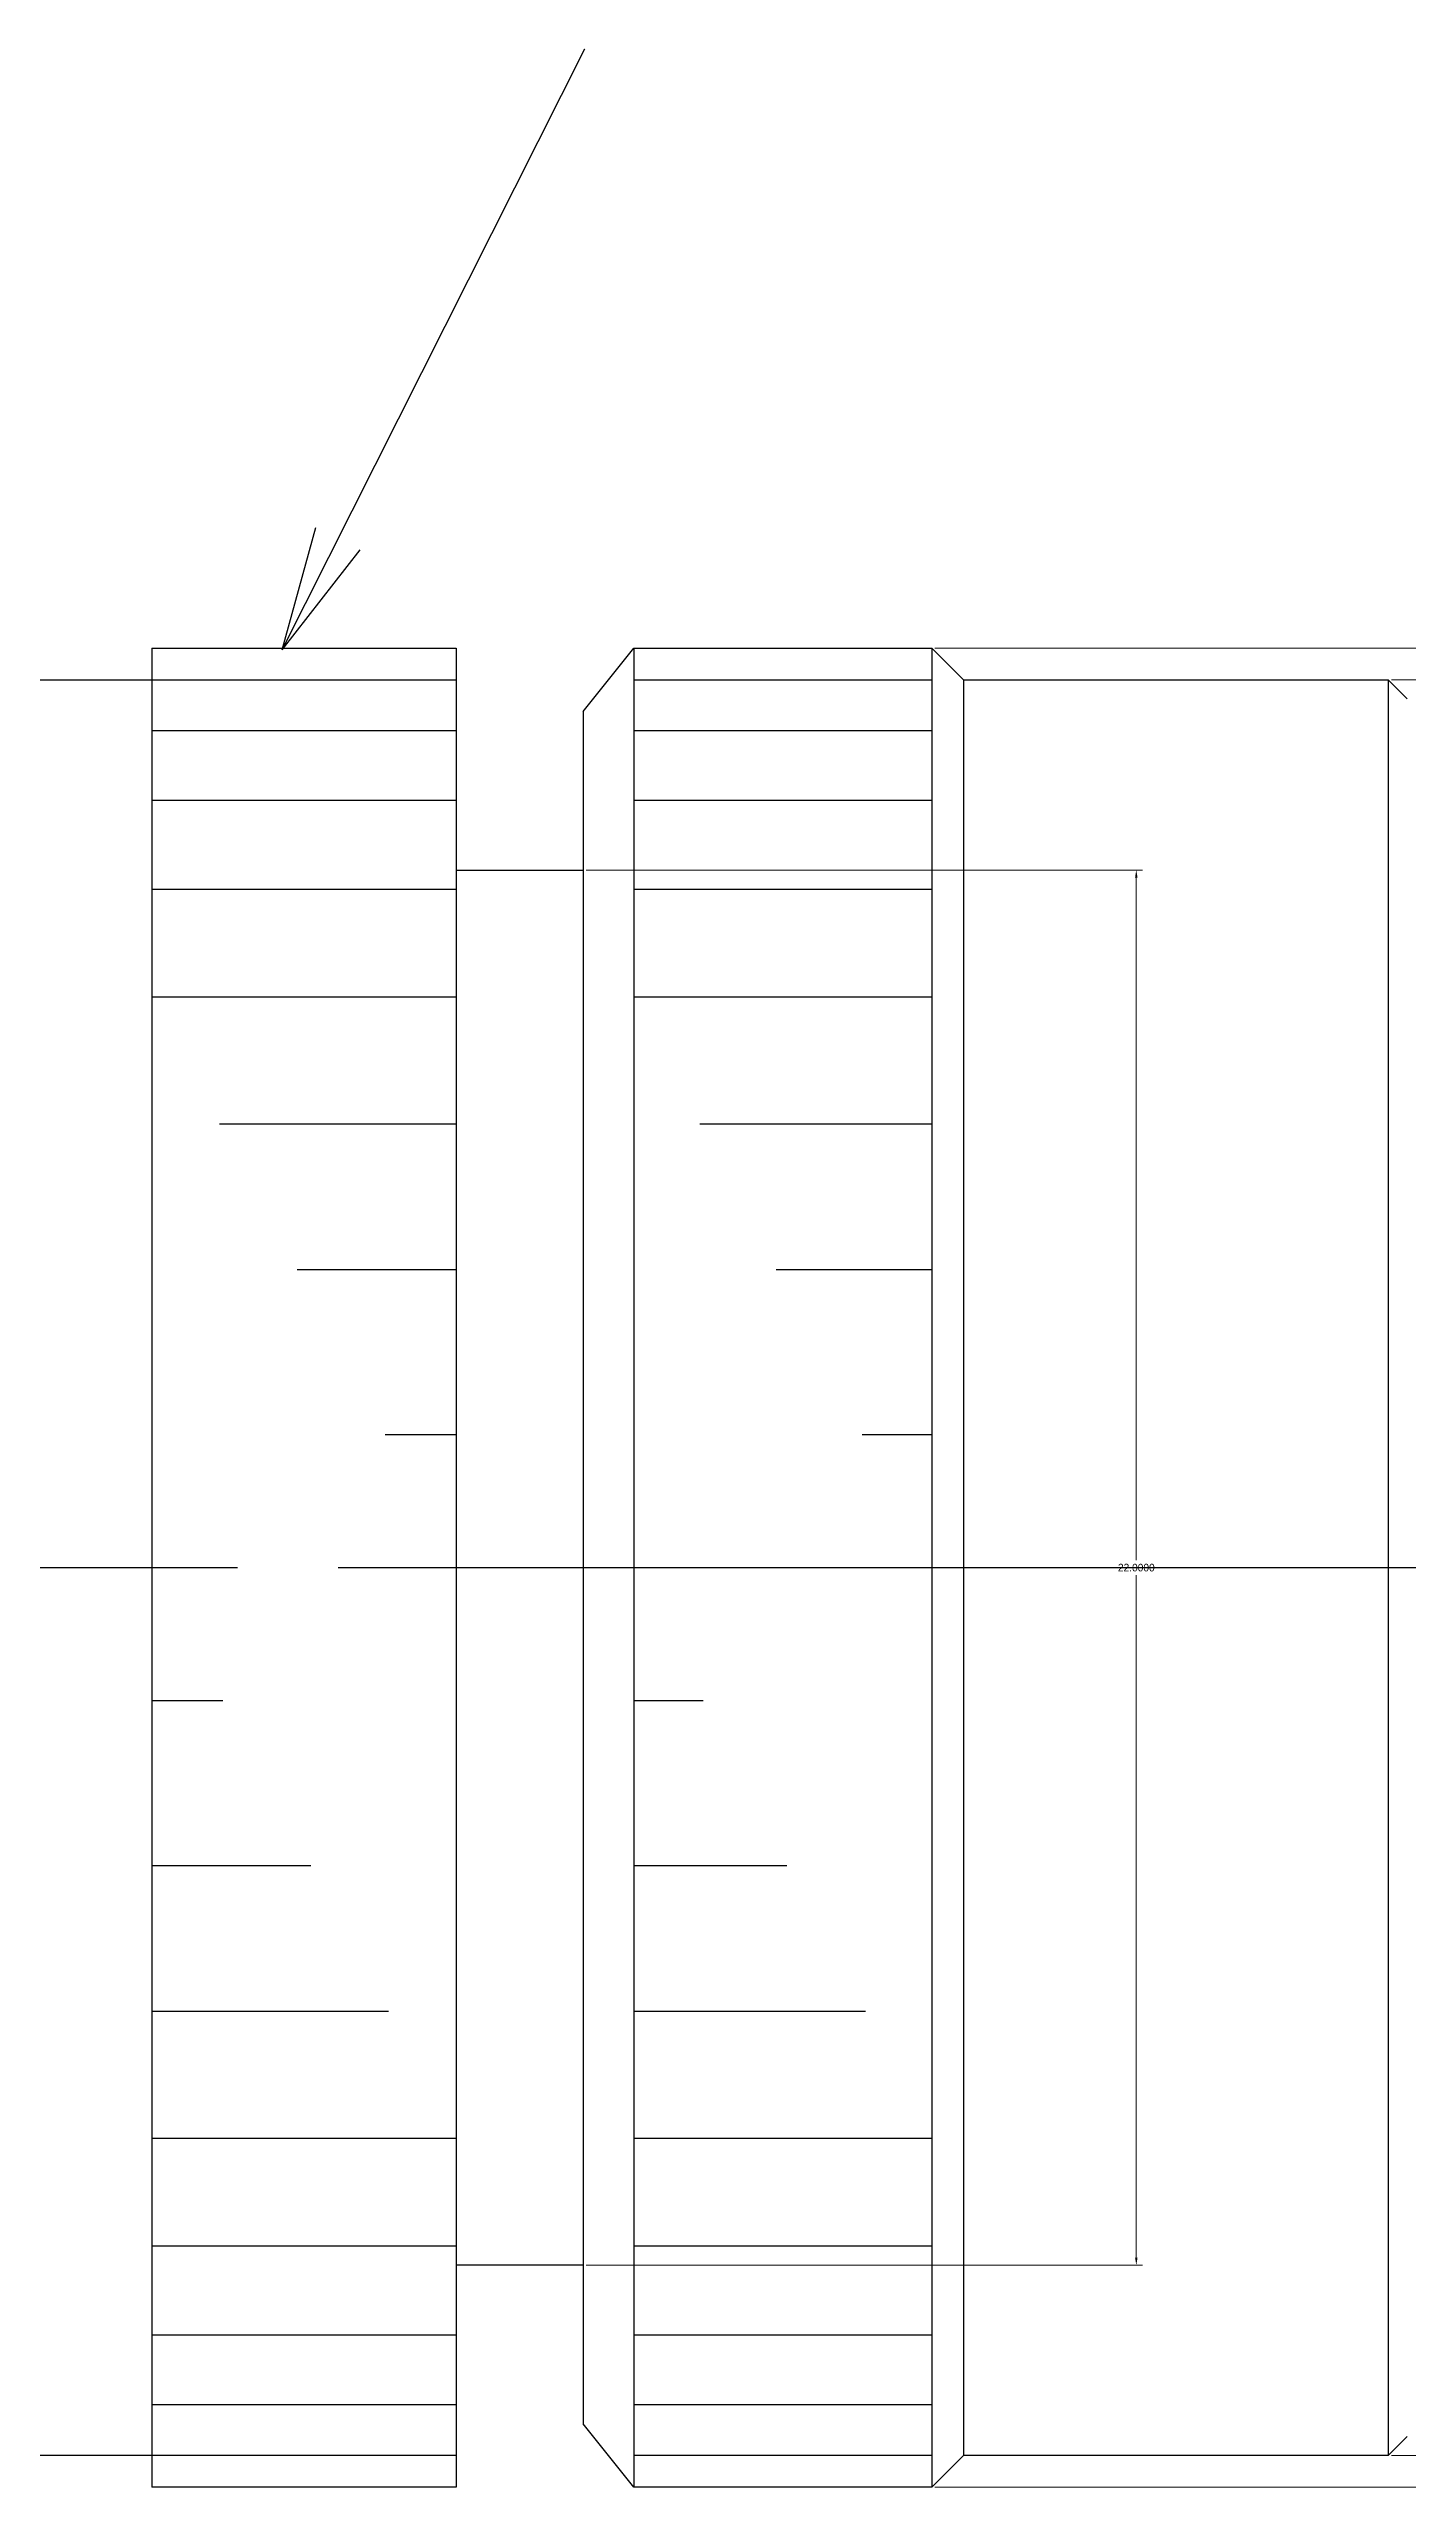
# Model space of a CAD drawing. Extents: x -297 to -4, y 12 to 197.
# Drawn here: x -250.75 to -229.32, y 60.34 to 98.78 of the extents above; entities that cross this region are included whole.
import ezdxf

# ---------------------------------------------------------------- set-up
doc = ezdxf.new("R2010")
doc.units = 0
doc.header["$MEASUREMENT"] = 0
doc.linetypes.add('CENTERLINE', pattern=[25.4, 19.05, -1.5875, 3.175, -1.5875])
doc.linetypes.add('SOLID', pattern=[0])
doc.layers.get('DEFPOINTS').update_dxf_attribs({"linetype": 'CONTINUOUS'})
doc.layers.add('AM_5', color=3, linetype='CONTINUOUS', lineweight=15)
for name, color, linetype in [('LAYER1$C$L1', 3, 'SOLID'), ('LAYER3$C$L3', 3, 'SOLID'), ('LAYER8$C$L8', 32, 'SOLID')]:
    doc.layers.add(name, color=color, linetype=linetype)
doc.dimstyles.new('AM_ANSI$0', dxfattribs={"dimtxt": 0.12, "dimasz": 0.12, "dimexe": 0.1, "dimexo": 0.05, "dimgap": 0.06, "dimtad": 0, "dimtih": 1, "dimtoh": 1, "dimdec": 4, "dimzin": 7, "dimdsep": 46, "dimtxsty": 'Standard', "dimcen": 0, "dimclrd": 256, "dimclre": 256, "dimclrt": 2, "dimadec": 0, "dimazin": 2, "dimtp": 0.1, "dimtm": 0.1, "dimtfac": 0.71, "dimtdec": 4, "dimtofl": 0, "dimtmove": 0, "dimatfit": 3, "dimfxl": 1, "dimtolj": 1, "dimtzin": 7, "dimlwd": -1, "dimlwe": -1, "dimarcsym": 1})

# ---------------------------------------------------------------- blocks, each defined once
blk = doc.blocks.new('*D35')
at = {"layer": 'AM_5', "linetype": 'ByBlock'}
for p, q in [((-229.57, 88.835), (-211.93, 88.835)), ((-212.03, 88.715), (-212.03, 74.955)), ((-212.03, 60.955), (-212.03, 74.715)), ((-229.57, 60.835), (-211.93, 60.835))]:
    blk.add_line(p, q, dxfattribs=at)
at = {"layer": 'AM_5'}
for points in [[(-212.05, 88.715), (-212.01, 88.715), (-212.03, 88.835)], [(-212.05, 60.955), (-212.01, 60.955), (-212.03, 60.835)]]:
    blk.add_solid(points, dxfattribs=at)
at = {"layer": 'DEFPOINTS', "color": 0}
for p in [(-229.62, 88.835), (-229.62, 60.835), (-212.03, 60.835)]:
    blk.add_point(p, dxfattribs=at)
at = {"layer": 'AM_5', "color": 2, "insert": (-212.03, 74.835), "char_height": 0.12, "attachment_point": 5}
blk.add_mtext('\\A1;28.0000', dxfattribs=at)
blk = doc.blocks.new('*D36')
at = {"layer": 'AM_5', "linetype": 'ByBlock'}
for p, q in [((-236.77, 89.335), (-209.904, 89.335)), ((-210.004, 89.215), (-210.004, 74.955)), ((-210.004, 60.455), (-210.004, 74.715)), ((-236.77, 60.335), (-209.904, 60.335))]:
    blk.add_line(p, q, dxfattribs=at)
at = {"layer": 'AM_5'}
for points in [[(-210.024, 89.215), (-209.984, 89.215), (-210.004, 89.335)], [(-210.024, 60.455), (-209.984, 60.455), (-210.004, 60.335)]]:
    blk.add_solid(points, dxfattribs=at)
at = {"layer": 'DEFPOINTS', "color": 0}
for p in [(-236.82, 89.335), (-236.82, 60.335), (-210.004, 60.335)]:
    blk.add_point(p, dxfattribs=at)
at = {"layer": 'AM_5', "color": 2, "insert": (-210.004, 74.835), "char_height": 0.12, "attachment_point": 5}
blk.add_mtext('\\A1;29.0000', dxfattribs=at)
blk = doc.blocks.new('*D37')
at = {"layer": 'AM_5', "linetype": 'ByBlock'}
for p, q in [((-242.27, 85.835), (-233.494, 85.835)), ((-233.594, 85.715), (-233.594, 74.955)), ((-233.594, 63.955), (-233.594, 74.715)), ((-242.27, 63.835), (-233.494, 63.835))]:
    blk.add_line(p, q, dxfattribs=at)
at = {"layer": 'AM_5'}
for points in [[(-233.614, 85.715), (-233.574, 85.715), (-233.594, 85.835)], [(-233.614, 63.955), (-233.574, 63.955), (-233.594, 63.835)]]:
    blk.add_solid(points, dxfattribs=at)
at = {"layer": 'DEFPOINTS', "color": 0}
for p in [(-242.32, 85.835), (-242.32, 63.835), (-233.594, 63.835)]:
    blk.add_point(p, dxfattribs=at)
at = {"layer": 'AM_5', "color": 2, "insert": (-233.594, 74.835), "char_height": 0.12, "attachment_point": 5}
blk.add_mtext('\\A1;22.0000', dxfattribs=at)

msp = doc.modelspace()

# ---------------------------------------------------------------- linework, layer by layer
at = {"layer": 'LAYER1$C$L1', "color": 3}
for p, q in [((-249.12044, 89.33522), (-244.32043, 89.33522)), ((-249.12044, 89.33522), (-249.12044, 74.83522)), ((-244.32043, 89.33522), (-244.32043, 74.83522)), ((-242.32043, 88.33521), (-241.52043, 89.33521)), ((-241.52043, 89.33525), (-236.82043, 89.33525)), ((-241.52043, 89.33525), (-241.52043, 74.83525)), ((-236.82045, 89.33522), (-236.32045, 88.83522)), ((-236.82043, 89.33525), (-236.82043, 74.83525)), ((-251.62044, 88.83522), (-249.12044, 88.83522)), ((-249.12044, 88.83522), (-244.32043, 88.83522)), ((-241.52043, 88.83525), (-236.82043, 88.83525)), ((-236.32043, 88.83525), (-229.62044, 88.83525)), ((-236.32043, 88.83525), (-236.32043, 74.83525)), ((-229.62045, 88.83521), (-229.32045, 88.53521)), ((-229.62044, 88.83525), (-229.62044, 74.83525)), ((-242.32043, 88.33525), (-242.32043, 74.83525)), ((-249.12044, 88.03523), (-244.32043, 88.03523)), ((-241.52043, 88.03524), (-236.82043, 88.03524)), ((-249.12044, 86.93522), (-244.32043, 86.93522)), ((-241.52043, 86.93524), (-236.82043, 86.93524)), ((-244.32043, 85.83522), (-242.32043, 85.83522)), ((-249.12044, 85.53523), (-244.32043, 85.53523)), ((-241.52043, 85.53524), (-236.82043, 85.53524)), ((-249.12044, 83.83522), (-244.32043, 83.83522)), ((-241.52043, 83.83523), (-236.82043, 83.83523)), ((-248.05379, 81.83522), (-244.32043, 81.83522)), ((-240.47598, 81.83523), (-236.82043, 81.83523)), ((-246.82712, 79.53523), (-244.32043, 79.53523)), ((-239.27487, 79.53524), (-236.82043, 79.53524)), ((-245.44044, 76.93522), (-244.32043, 76.93522)), ((-237.9171, 76.93524), (-236.82043, 76.93524)), ((-249.12044, 74.83522), (-249.12044, 60.33522)), ((-244.32043, 74.83522), (-244.32043, 60.33522)), ((-242.32043, 74.83525), (-242.32043, 61.33525)), ((-241.52043, 74.83525), (-241.52043, 60.33525)), ((-236.82043, 74.83525), (-236.82043, 60.33525)), ((-236.32043, 74.83525), (-236.32043, 60.83525)), ((-229.62044, 74.83525), (-229.62044, 60.83525)), ((-248.00044, 72.73523), (-249.12044, 72.73523)), ((-240.42377, 72.73524), (-241.52043, 72.73524)), ((-246.61378, 70.13522), (-249.12044, 70.13522)), ((-239.104, 70.13523), (-241.52043, 70.13523)), ((-245.38711, 67.83523), (-249.12044, 67.83523)), ((-237.86488, 67.83525), (-241.52043, 67.83525)), ((-244.32043, 65.83523), (-249.12044, 65.83523)), ((-236.82043, 65.83525), (-241.52043, 65.83525)), ((-244.32043, 64.13522), (-249.12044, 64.13522)), ((-242.32043, 63.83522), (-244.32043, 63.83522)), ((-236.82043, 64.13523), (-241.52043, 64.13523)), ((-244.32043, 62.73523), (-249.12044, 62.73523)), ((-236.82043, 62.73524), (-241.52043, 62.73524)), ((-244.32043, 61.63522), (-249.12044, 61.63522)), ((-236.82043, 61.63523), (-241.52043, 61.63523)), ((-241.52041, 60.33524), (-242.32041, 61.33524)), ((-229.32045, 61.13524), (-229.62045, 60.83523)), ((-249.12044, 60.83522), (-251.62044, 60.83522)), ((-244.32043, 60.83522), (-249.12044, 60.83522)), ((-236.82043, 60.83525), (-241.52043, 60.83525)), ((-236.32044, 60.83522), (-236.82044, 60.33522)), ((-229.62044, 60.83525), (-236.32043, 60.83525)), ((-244.32043, 60.33522), (-249.12044, 60.33522)), ((-236.82043, 60.33525), (-241.52043, 60.33525))]:
    msp.add_line(p, q, dxfattribs=at)
at = {"layer": 'LAYER3$C$L3', "color": 3, "linetype": 'CENTERLINE'}
msp.add_line((-296.98161, 74.83525), (-215.89244, 74.83525), dxfattribs=at)
at = {"layer": 'LAYER8$C$L8', "color": 3}
for q in [(-246.53418, 91.23346), (-245.83734, 90.88221)]:
    msp.add_line((-247.06869, 89.30621), q, dxfattribs=at)
msp.add_lwpolyline([(-247.06869, 89.30621), (-242.29113, 98.78426), (-242.29113, 98.78426)], dxfattribs=at)

# ---------------------------------------------------------------- dimensions: what is measured, and where the dimension line sits
at = {"layer": 'AM_5'}
for base, p1, p2, picture, middle in [((-210.00431, 60.33522), (-236.82043, 89.33525), (-236.82044, 60.33522), '*D36', (-210.00431, 74.83523)), ((-212.02954, 60.83523), (-229.62044, 88.83525), (-229.62045, 60.83523), '*D35', (-212.02954, 74.83524)), ((-233.5944, 63.83522), (-242.32043, 85.83522), (-242.32043, 63.83522), '*D37', (-233.5944, 74.83522))]:
    dim = msp.add_linear_dim(base=base, p1=p1, p2=p2, angle=90, dimstyle='AM_ANSI$0', dxfattribs=at)
    dim.commit()
    dim.dimension.update_dxf_attribs({"geometry": picture, "text_midpoint": middle})

doc.saveas('drawing.dxf')
